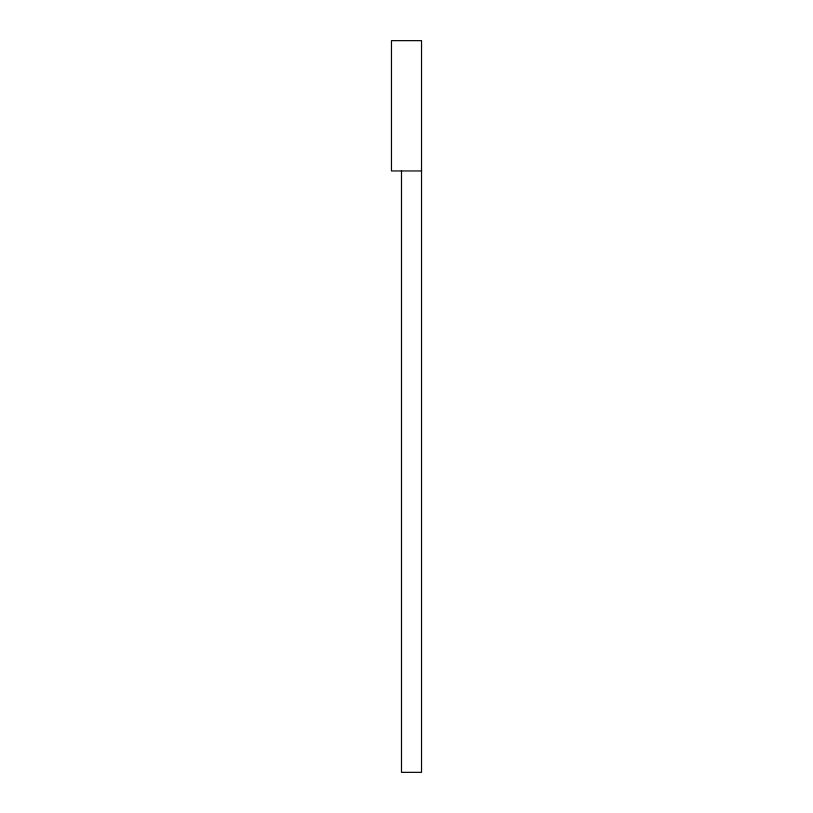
<?xml version="1.0" encoding="UTF-8"?>
<svg xmlns="http://www.w3.org/2000/svg" width="813" height="813" viewBox="0 0 813 813"><rect width="100%" height="100%" fill="white"/><g stroke="black" fill="none" stroke-linecap="round" stroke-linejoin="round"><path stroke-width="1.22" d="M421.53 170.954L391.47 170.954L391.47 40.65L421.53 40.65L421.53 772.35L401.49 772.35L401.49 170.954"/></g></svg>
